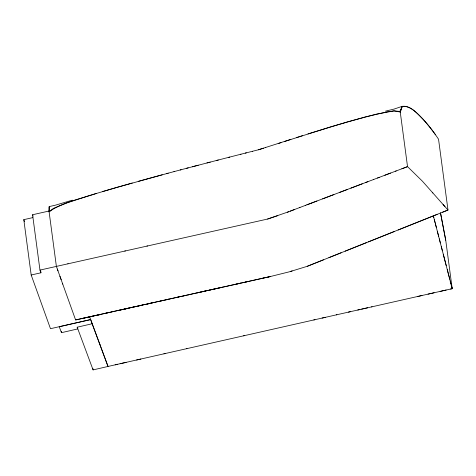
<?xml version="1.0" encoding="UTF-8"?>
<svg xmlns="http://www.w3.org/2000/svg" width="476" height="476" viewBox="0 0 476 476"><rect width="100%" height="100%" fill="white"/><g stroke="black" fill="none" stroke-linecap="round" stroke-linejoin="round"><path stroke-width="0.71" d="M49.266 206.578L49.099 211.802C62.981 201.889 80.504 199.051 96.366 193.411M32.856 217.603L23.8 219.656L31.184 275.003L40.936 272.796L39.966 270.088L32.582 214.741L48.998 211.035L56.382 266.381L75.607 319.943L269.963 276.627L289.229 271.844L307.264 266.304L447.993 210.041L422.426 181.213L407.533 166.63L400.251 112.05L402.083 106.392C410.794 105.41 417.107 113.437 422.724 118.899C428.531 125.224 433.785 132.054 438.539 139.2L447.993 210.041L442.579 212.207M307.978 133.911L347.998 121.719L376.718 114.067L394.14 110.872L400.251 112.05L402.291 106.303C408.67 105.577 414.019 110.378 418.344 114.436C424.747 120.63 430.369 127.586 435.546 134.827M400.251 112.05L399.858 111.408L402.291 106.303L393.997 109.105L385.411 111.164M307.264 266.304L315.445 263.032M315.969 262.823L323.502 259.813M328.916 257.647L341.108 252.774M345.154 251.155L356.625 246.568M357.054 246.401L366.8 242.498M368.335 241.891L394.55 231.407M398.138 229.979L427.484 218.252M427.87 218.097L437.164 214.367M288.617 211.76L267.583 219.049L39.966 270.088M290.152 211.177L299.945 207.459M305.402 205.388L311.268 203.163M311.411 203.109L333.92 194.565M339.584 192.417L362.23 183.819M365.479 182.588L373.785 179.434M377.492 178.03L396.205 170.926M401.869 168.778L407.533 166.63L395.514 171.187M287.379 212.231L294.281 209.613M299.398 207.667L305.604 205.311M306.877 204.829L316.933 201.015M322.591 198.867L328.256 196.719M329.434 196.267L347.456 189.43M350.907 188.121L356.566 185.973M357.06 185.783L367.894 181.671M373.553 179.523L379.217 177.375M384.882 175.227L390.546 173.08M72.328 200.17L55.281 205.215L49.397 206.542L49.04 206.84L49.099 211.802L53.312 208.423L67.33 202.776L88.554 195.803L116.311 187.538M267.583 219.049L277.829 215.622M278.216 143.55L281.001 142.633M290.86 139.409L258.343 149.803L252.334 151.32M284.267 141.562L331.588 126.574L365.443 116.888L387.589 111.783L393.783 110.902L399.858 111.408M296.364 137.629L302.415 135.684M265.34 147.631L265.775 147.495M258.343 149.803L263.484 148.209M290.312 271.51L292.145 270.945M102.34 191.62L132.263 183.01M116.965 187.354L168.242 173.169M138.26 181.344L162.239 174.781M166.808 173.55L174.24 171.562M173.942 171.646L181.07 169.748M180.243 169.968L188.204 167.861M186.247 168.379L210.267 162.096M192.25 166.796L198.254 165.226M206.953 162.953L218.305 160.013M216.271 160.537L229.652 157.098M228.29 157.443L241.005 154.194M245.313 153.105L252.453 151.291M240.309 154.373L246.318 152.85M270.243 276.556L262.312 278.335M92.13 323.757L90.666 319.563L59.256 326.738L61.458 332.676L77.802 328.904L77.189 327.208L92.13 323.757L108.022 366.455L452.2 288.676L445.738 240.243L440.437 212.683M77.189 327.208L93.082 369.906L108.022 366.455L89.714 316.98M90.666 319.563L50.48 328.702L31.184 275.003M115.162 364.842L117.786 364.247M163.917 353.823L165.107 353.555M243.605 335.818L244.634 335.58M357.773 310.013L359.951 309.519M336.371 314.85L336.883 314.731M154.599 302.337L131.441 307.502M204.525 291.276L205.852 290.979M120.101 363.723L126.14 362.361M136.564 360.005L140.848 359.035M186.515 348.718L186.979 348.61M313.827 319.943L314.963 319.688M322.097 318.075L325.358 317.337M348.414 312.125L350.639 311.625M361.629 309.144L367.668 307.776M417.607 296.494L421.998 295.501M428.049 294.132L434.082 292.77M440.122 291.401L446.161 290.039M450.54 289.051L452.2 288.676L450.219 281.013M124.783 251.054L125.444 250.906M146.953 246.086L147.584 245.943M98.538 315.005L101.192 314.41M118.125 310.471L127.151 308.597M135.636 306.699L142.812 304.967M147.12 304.128L148.619 303.789M148.494 303.7L161.78 300.737M165.559 299.898L168.962 299.136M176.138 297.536L184.932 295.578M188.3 294.828L190.507 294.335M199.67 292.294L204.864 291.133M209.232 290.164L263.894 277.978M222.411 287.224L212.046 289.533M240.767 283.131L233.591 284.731M245.158 282.155L247.948 281.53M371.482 306.913L372.048 306.788M67.782 263.829L68.08 263.758M99.906 314.529L81.682 318.593M104.333 313.541L108.701 312.571M111.515 311.941L136.344 306.407M178.863 296.929L160.638 300.993M183.325 295.935L197.683 292.734M211.041 289.759L197.082 292.871M267.899 277.086L269.493 276.735M112.05 311.822L75.607 319.943L75.464 319.545M124.2 309.114L130.275 307.764M432.565 192.643L432.874 192.994M443.067 204.478L444.971 206.632M94.492 329.898L94.635 330.284M99.561 343.595L99.906 344.517M57.34 269.059L57.971 270.808M59.952 276.324L61.154 279.674M32.582 214.741L33.07 216.092M23.8 219.656L24.55 221.745M62.564 283.595L62.743 284.101M435.338 223.565L436.331 227.397M437.319 231.223L438.313 235.055M439.306 238.887L442.394 250.816M441.288 246.544L449.749 279.21M448.523 274.474L449.106 276.729M450.974 283.94L449.225 277.187M438.604 236.179L438.717 236.62M440.354 242.939L434.344 219.733M443.269 254.208L446.25 265.697M447.238 269.523L448.231 273.355M451.206 284.844L452.2 288.676M433.815 217.687L433.35 215.908L435.106 222.661M440.746 214.063L445.738 240.243M92.885 368.448L93.082 369.906M61.261 331.231L61.458 332.676M40.644 270.612L40.936 272.796"/></g></svg>
